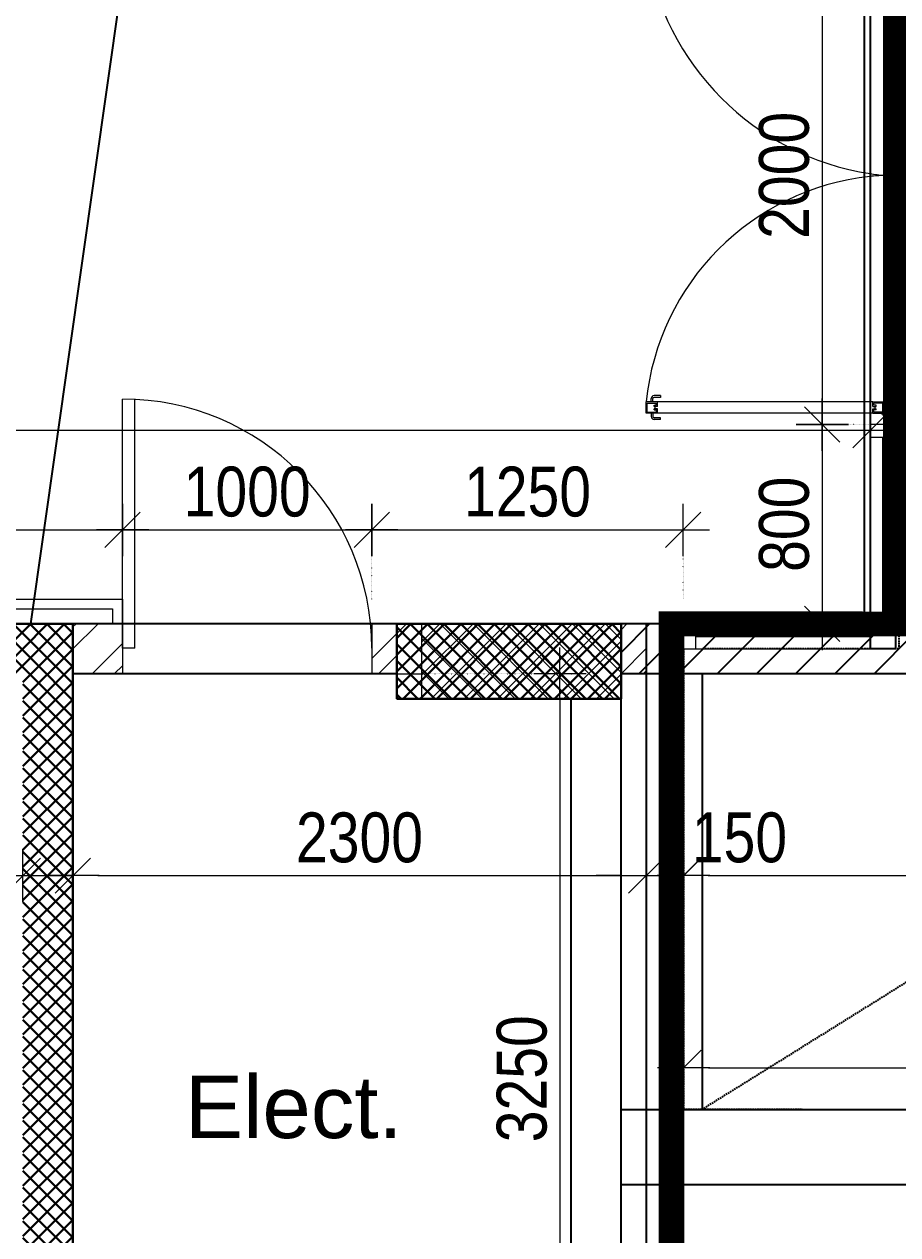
# Model space of a CAD drawing. Header units: inches. Extents: x 676944 to 1044153, y 326920 to 502369.
# Drawn here: x 718353 to 721858, y 377809 to 382667 of the extents above; entities that cross this region are included whole.
import ezdxf

# ---------------------------------------------------------------- set-up
doc = ezdxf.new("R2010")
doc.units = ezdxf.units.IN
doc.header["$MEASUREMENT"] = 0
for name, pattern in [('DASHED2', [9.525, 6.35, -3.175]), ('DOT2', [3.175, 0, -3.175]), ('HIDDEN', [9.525, 6.35, -3.175])]:
    doc.linetypes.add(name, pattern=pattern)
for name, color, linetype, lineweight in [('A-BLOCK', 43, 'Continuous', 13), ('A-DIMENSION', 7, 'Continuous', 9), ('A-GLASS', 4, 'Continuous', 5), ('A-LEASING LINE', 7, 'DASHED2', 9)]:
    doc.layers.add(name, color=color, linetype=linetype, lineweight=lineweight)
for name, color, linetype in [('GLAZ', 4, 'Continuous'), ('S-BEAM', 2, 'Continuous'), ('S-COL-1', 7, 'Continuous'), ('S-COL1-HT', 11, 'Continuous'), ('S-HAT', 45, 'Continuous'), ('S-WALL-HAT', 9, 'Continuous'), ('SHAFT', 7, 'Continuous')]:
    doc.layers.add(name, color=color, linetype=linetype)
doc.styles.add('ARIAL', font='ARIALN.TTF')
doc.styles.get("Standard").update_dxf_attribs({"font": 'arial.ttf'})
doc.styles.add('style1', font='arial.ttf')
doc.dimstyles.get("Standard").update_dxf_attribs({"dimtxt": 0.18, "dimasz": 0.18, "dimexe": 0.18, "dimexo": 0.0625, "dimgap": 0.09, "dimtad": 0, "dimtih": 1, "dimtoh": 1, "dimdec": 4, "dimzin": 0, "dimdsep": 46, "dimtxsty": 'Standard', "dimcen": 0.09, "dimadec": 0, "dimazin": 0, "dimtfac": 1, "dimtdec": 4, "dimtofl": 0, "dimtmove": 0, "dimatfit": 3, "dimfxl": 1, "dimtolj": 1, "dimtzin": 0, "dimarcsym": 0})

# ---------------------------------------------------------------- blocks, each defined once
blk = doc.blocks.new('R')
for p, q in [((0, -1.05), (0, 1.05)), ((-1.05, 0), (1.05, 0))]:
    blk.add_line(p, q)
at = {"color": 4, "lineweight": 13}
blk.add_line((-0.707, -0.707), (0.707, 0.707), dxfattribs=at)
blk = doc.blocks.new('*D211')
at = {"layer": 'A-DIMENSION', "linetype": 'DOT2', "lineweight": 13, "transparency": 16777216}
for p, q in [((721748, 383060.4), (721479.2, 383060.4)), ((721748, 381060.4), (721479.2, 381060.4))]:
    blk.add_line(p, q, dxfattribs=at)
at = {"layer": 'A-DIMENSION', "transparency": 16777216}
blk.add_line((721554.2, 382960.4), (721554.2, 381160.4), dxfattribs=at)
at = {"layer": 'Defpoints', "color": 0, "transparency": 16777216}
for p in [(721848, 383060.4), (721554.2, 381060.4), (721848, 381060.4)]:
    blk.add_point(p, dxfattribs=at)
at = {"layer": 'A-DIMENSION', "transparency": 16777216, "xscale": 100, "yscale": 100, "zscale": 100}
for p, rotation in [((721554.2, 383060.4), 90), ((721554.2, 381060.4), 270)]:
    blk.add_blockref('R', p, dxfattribs=dict(at, rotation=rotation))
at = {"layer": 'A-DIMENSION', "transparency": 16777216, "insert": (721402.1, 382060.4), "char_height": 200, "attachment_point": 5, "rotation": 90, "style": 'ARIAL'}
blk.add_mtext('\\A1;2000', dxfattribs=at)
blk = doc.blocks.new('*D212')
at = {"layer": 'A-DIMENSION', "linetype": 'DOT2', "lineweight": 13, "transparency": 16777216}
for p, q in [((721748, 381060.4), (721479.2, 381060.4)), ((721748, 380260.4), (721479.2, 380260.4))]:
    blk.add_line(p, q, dxfattribs=at)
at = {"layer": 'A-DIMENSION', "transparency": 16777216}
blk.add_line((721554.2, 380960.4), (721554.2, 380360.4), dxfattribs=at)
at = {"layer": 'Defpoints', "color": 0, "transparency": 16777216}
for p in [(721848, 381060.4), (721554.2, 380260.4), (721848, 380260.4)]:
    blk.add_point(p, dxfattribs=at)
at = {"layer": 'A-DIMENSION', "transparency": 16777216, "xscale": 100, "yscale": 100, "zscale": 100}
for p, rotation in [((721554.2, 381060.4), 90), ((721554.2, 380260.4), 270)]:
    blk.add_blockref('R', p, dxfattribs=dict(at, rotation=rotation))
at = {"layer": 'A-DIMENSION', "transparency": 16777216, "insert": (721402.1, 380660.4), "char_height": 200, "attachment_point": 5, "rotation": 90, "style": 'ARIAL'}
blk.add_mtext('\\A1;800', dxfattribs=at)
blk = doc.blocks.new('*D190')
at = {"layer": 'A-DIMENSION', "linetype": 'DOT2', "lineweight": 13, "transparency": 16777216}
for p, q in [((720997.9, 378607.4), (720997.9, 378404.4)), ((726197.9, 378410.4), (726197.9, 378554.4))]:
    blk.add_line(p, q, dxfattribs=at)
at = {"layer": 'A-DIMENSION', "transparency": 16777216}
blk.add_line((721097.9, 378479.4), (726097.9, 378479.4), dxfattribs=at)
at = {"layer": 'Defpoints', "color": 0, "transparency": 16777216}
for p in [(720997.9, 378707.4), (726197.9, 378479.4), (726197.9, 378310.4)]:
    blk.add_point(p, dxfattribs=at)
at = {"layer": 'A-DIMENSION', "transparency": 16777216, "xscale": 100, "yscale": 100, "zscale": 100, "rotation": 180}
blk.add_blockref('R', (720997.9, 378479.4), dxfattribs=at)
at = {"layer": 'A-DIMENSION', "transparency": 16777216, "xscale": 100, "yscale": 100, "zscale": 100}
blk.add_blockref('R', (726197.9, 378479.4), dxfattribs=at)
at = {"layer": 'A-DIMENSION', "transparency": 16777216, "insert": (723597.9, 378631.5), "char_height": 200, "attachment_point": 5, "style": 'ARIAL'}
blk.add_mtext('\\A1;5200', dxfattribs=at)
blk = doc.blocks.new('*D222')
at = {"layer": 'A-DIMENSION', "linetype": 'DOT2', "lineweight": 13, "transparency": 16777216}
for p, q in [((720847.9, 379276.2), (720847.9, 379325.4)), ((720997.9, 379279.7), (720997.9, 379325.4))]:
    blk.add_line(p, q, dxfattribs=at)
at = {"layer": 'A-DIMENSION', "transparency": 16777216}
for p, q in [((720747.9, 379250.4), (720647.9, 379250.4)), ((720847.9, 379250.4), (720997.9, 379250.4)), ((721097.9, 379250.4), (721197.9, 379250.4))]:
    blk.add_line(p, q, dxfattribs=at)
at = {"layer": 'Defpoints', "color": 0, "transparency": 16777216}
for p in [(720997.9, 379250.4), (720847.9, 379176.2), (720997.9, 379179.7)]:
    blk.add_point(p, dxfattribs=at)
at = {"layer": 'A-DIMENSION', "transparency": 16777216, "xscale": 100, "yscale": 100, "zscale": 100}
blk.add_blockref('R', (720847.9, 379250.4), dxfattribs=at)
at = {"layer": 'A-DIMENSION', "transparency": 16777216, "xscale": 100, "yscale": 100, "zscale": 100, "rotation": 180}
blk.add_blockref('R', (720997.9, 379250.4), dxfattribs=at)
at = {"layer": 'A-DIMENSION', "transparency": 16777216, "insert": (721222.3, 379402.5), "char_height": 200, "attachment_point": 5, "style": 'ARIAL'}
blk.add_mtext('\\A1;150', dxfattribs=at)
blk = doc.blocks.new('*D238')
at = {"layer": 'A-DIMENSION', "linetype": 'DOT2', "lineweight": 13, "transparency": 16777216}
for p, q in [((720996.9, 379279.7), (720996.9, 379325.4)), ((733536.7, 379046.1), (733536.7, 379325.4))]:
    blk.add_line(p, q, dxfattribs=at)
at = {"layer": 'A-DIMENSION', "transparency": 16777216}
blk.add_line((721096.9, 379250.4), (733436.7, 379250.4), dxfattribs=at)
at = {"layer": 'Defpoints', "color": 0, "transparency": 16777216}
for p in [(733536.7, 379250.4), (720996.9, 379179.7), (733536.7, 378946.1)]:
    blk.add_point(p, dxfattribs=at)
at = {"layer": 'A-DIMENSION', "transparency": 16777216, "xscale": 100, "yscale": 100, "zscale": 100, "rotation": 180}
blk.add_blockref('R', (720996.9, 379250.4), dxfattribs=at)
at = {"layer": 'A-DIMENSION', "transparency": 16777216, "xscale": 100, "yscale": 100, "zscale": 100}
blk.add_blockref('R', (733536.7, 379250.4), dxfattribs=at)
at = {"layer": 'A-DIMENSION', "transparency": 16777216, "insert": (727266.8, 379402.5), "char_height": 200, "attachment_point": 5, "style": 'ARIAL'}
blk.add_mtext('\\A1;12540', dxfattribs=at)
blk = doc.blocks.new('*D460')
at = {"layer": 'A-DIMENSION', "color": 254, "linetype": 'DOT2', "lineweight": 13, "transparency": 16777216}
for p, q in [((528887.9, 212802.4), (529588.4, 212802.4)), ((528887.9, 209552.4), (529588.4, 209552.4))]:
    blk.add_line(p, q, dxfattribs=at)
at = {"layer": 'A-DIMENSION', "color": 254, "transparency": 16777216}
blk.add_line((529513.4, 212702.4), (529513.4, 209652.4), dxfattribs=at)
at = {"layer": 'Defpoints', "color": 0, "transparency": 16777216}
for p in [(528787.9, 212802.4), (528787.9, 209552.4), (529513.4, 209552.4)]:
    blk.add_point(p, dxfattribs=at)
at = {"layer": 'A-DIMENSION', "color": 254, "transparency": 16777216, "xscale": 100, "yscale": 100, "zscale": 100}
for p, rotation in [((529513.4, 212802.4), 90), ((529513.4, 209552.4), 270)]:
    blk.add_blockref('R', p, dxfattribs=dict(at, rotation=rotation))
at = {"layer": 'A-DIMENSION', "color": 254, "transparency": 16777216, "insert": (529361.3, 211177.4), "char_height": 200, "attachment_point": 5, "rotation": 90, "style": 'ARIAL'}
blk.add_mtext('\\A1;3250', dxfattribs=at)
blk = doc.blocks.new('*D476')
at = {"layer": 'A-DIMENSION', "color": 254, "linetype": 'DOT2', "lineweight": 13, "transparency": 16777216}
for p, q in [((530759.5, 215802.4), (530490.7, 215802.4)), ((530759.5, 213802.4), (530490.7, 213802.4))]:
    blk.add_line(p, q, dxfattribs=at)
at = {"layer": 'A-DIMENSION', "color": 254, "transparency": 16777216}
blk.add_line((530565.7, 215702.4), (530565.7, 213902.4), dxfattribs=at)
at = {"layer": 'Defpoints', "color": 0, "transparency": 16777216}
for p in [(530859.5, 215802.4), (530565.7, 213802.4), (530859.5, 213802.4)]:
    blk.add_point(p, dxfattribs=at)
at = {"layer": 'A-DIMENSION', "color": 254, "transparency": 16777216, "xscale": 100, "yscale": 100, "zscale": 100}
for p, rotation in [((530565.7, 215802.4), 90), ((530565.7, 213802.4), 270)]:
    blk.add_blockref('R', p, dxfattribs=dict(at, rotation=rotation))
at = {"layer": 'A-DIMENSION', "color": 254, "transparency": 16777216, "insert": (530413.6, 214802.4), "char_height": 200, "attachment_point": 5, "rotation": 90, "style": 'ARIAL'}
blk.add_mtext('\\A1;2000', dxfattribs=at)
blk = doc.blocks.new('*D477')
at = {"layer": 'A-DIMENSION', "color": 254, "linetype": 'DOT2', "lineweight": 13, "transparency": 16777216}
for p, q in [((530759.5, 213802.4), (530490.7, 213802.4)), ((530759.5, 213002.4), (530490.7, 213002.4))]:
    blk.add_line(p, q, dxfattribs=at)
at = {"layer": 'A-DIMENSION', "color": 254, "transparency": 16777216}
blk.add_line((530565.7, 213702.4), (530565.7, 213102.4), dxfattribs=at)
at = {"layer": 'Defpoints', "color": 0, "transparency": 16777216}
for p in [(530859.5, 213802.4), (530565.7, 213002.4), (530859.5, 213002.4)]:
    blk.add_point(p, dxfattribs=at)
at = {"layer": 'A-DIMENSION', "color": 254, "transparency": 16777216, "xscale": 100, "yscale": 100, "zscale": 100}
for p, rotation in [((530565.7, 213802.4), 90), ((530565.7, 213002.4), 270)]:
    blk.add_blockref('R', p, dxfattribs=dict(at, rotation=rotation))
at = {"layer": 'A-DIMENSION', "color": 254, "transparency": 16777216, "insert": (530413.6, 213402.4), "char_height": 200, "attachment_point": 5, "rotation": 90, "style": 'ARIAL'}
blk.add_mtext('\\A1;800', dxfattribs=at)
blk = doc.blocks.new('*D453')
at = {"layer": 'A-DIMENSION', "color": 254, "linetype": 'DOT2', "lineweight": 13, "transparency": 16777216}
for p, q in [((520559, 213083.8), (520559, 213455)), ((527758.7, 213102.4), (527758.7, 213455))]:
    blk.add_line(p, q, dxfattribs=at)
at = {"layer": 'A-DIMENSION', "color": 254, "transparency": 16777216}
blk.add_line((520659, 213380), (527658.7, 213380), dxfattribs=at)
at = {"layer": 'Defpoints', "color": 0, "transparency": 16777216}
for p in [(527758.7, 213380), (520559, 212983.8), (527758.7, 213002.4)]:
    blk.add_point(p, dxfattribs=at)
at = {"layer": 'A-DIMENSION', "color": 254, "transparency": 16777216, "xscale": 100, "yscale": 100, "zscale": 100, "rotation": 180}
blk.add_blockref('R', (520559, 213380), dxfattribs=at)
at = {"layer": 'A-DIMENSION', "color": 254, "transparency": 16777216, "xscale": 100, "yscale": 100, "zscale": 100}
blk.add_blockref('R', (527758.7, 213380), dxfattribs=at)
at = {"layer": 'A-DIMENSION', "color": 254, "transparency": 16777216, "insert": (524158.9, 213532.2), "char_height": 200, "attachment_point": 5, "style": 'ARIAL'}
blk.add_mtext('\\A1;7200', dxfattribs=at)
blk = doc.blocks.new('*D454')
at = {"layer": 'A-DIMENSION', "color": 254, "linetype": 'DOT2', "lineweight": 13, "transparency": 16777216}
for p, q in [((527758.7, 213102.4), (527758.7, 213455)), ((528758.7, 213102.4), (528758.7, 213455))]:
    blk.add_line(p, q, dxfattribs=at)
at = {"layer": 'A-DIMENSION', "color": 254, "transparency": 16777216}
blk.add_line((527858.7, 213380), (528658.7, 213380), dxfattribs=at)
at = {"layer": 'Defpoints', "color": 0, "transparency": 16777216}
for p in [(528758.7, 213380), (527758.7, 213002.4), (528758.7, 213002.4)]:
    blk.add_point(p, dxfattribs=at)
at = {"layer": 'A-DIMENSION', "color": 254, "transparency": 16777216, "xscale": 100, "yscale": 100, "zscale": 100, "rotation": 180}
blk.add_blockref('R', (527758.7, 213380), dxfattribs=at)
at = {"layer": 'A-DIMENSION', "color": 254, "transparency": 16777216, "xscale": 100, "yscale": 100, "zscale": 100}
blk.add_blockref('R', (528758.7, 213380), dxfattribs=at)
at = {"layer": 'A-DIMENSION', "color": 254, "transparency": 16777216, "insert": (528258.7, 213532.2), "char_height": 200, "attachment_point": 5, "style": 'ARIAL'}
blk.add_mtext('\\A1;1000', dxfattribs=at)
blk = doc.blocks.new('*D455')
at = {"layer": 'A-DIMENSION', "color": 254, "linetype": 'DOT2', "lineweight": 13, "transparency": 16777216}
for p, q in [((528758.7, 213102.4), (528758.7, 213455)), ((530008.4, 213102.5), (530008.4, 213455))]:
    blk.add_line(p, q, dxfattribs=at)
at = {"layer": 'A-DIMENSION', "color": 254, "transparency": 16777216}
blk.add_line((528858.7, 213380), (529908.4, 213380), dxfattribs=at)
at = {"layer": 'Defpoints', "color": 0, "transparency": 16777216}
for p in [(530008.4, 213380), (528758.7, 213002.4), (530008.4, 213002.5)]:
    blk.add_point(p, dxfattribs=at)
at = {"layer": 'A-DIMENSION', "color": 254, "transparency": 16777216, "xscale": 100, "yscale": 100, "zscale": 100, "rotation": 180}
blk.add_blockref('R', (528758.7, 213380), dxfattribs=at)
at = {"layer": 'A-DIMENSION', "color": 254, "transparency": 16777216, "xscale": 100, "yscale": 100, "zscale": 100}
blk.add_blockref('R', (530008.4, 213380), dxfattribs=at)
at = {"layer": 'A-DIMENSION', "color": 254, "transparency": 16777216, "insert": (529383.6, 213532.2), "char_height": 200, "attachment_point": 5, "style": 'ARIAL'}
blk.add_mtext('\\A1;1250', dxfattribs=at)
blk = doc.blocks.new('*D481')
at = {"layer": 'A-DIMENSION', "color": 254, "linetype": 'DOT2', "lineweight": 13, "transparency": 16777216}
for p, q in [((508649.8, 213102.4), (508649.8, 213854.8)), ((530759.5, 213477.4), (530759.5, 213854.8))]:
    blk.add_line(p, q, dxfattribs=at)
at = {"layer": 'A-DIMENSION', "color": 254, "transparency": 16777216}
blk.add_line((508749.8, 213779.8), (530659.5, 213779.8), dxfattribs=at)
at = {"layer": 'Defpoints', "color": 0, "transparency": 16777216}
for p in [(530759.5, 213779.8), (530759.5, 213377.4), (508649.8, 213002.4)]:
    blk.add_point(p, dxfattribs=at)
at = {"layer": 'A-DIMENSION', "color": 254, "transparency": 16777216, "xscale": 100, "yscale": 100, "zscale": 100, "rotation": 180}
blk.add_blockref('R', (508649.8, 213779.8), dxfattribs=at)
at = {"layer": 'A-DIMENSION', "color": 254, "transparency": 16777216, "xscale": 100, "yscale": 100, "zscale": 100}
blk.add_blockref('R', (530759.5, 213779.8), dxfattribs=at)
at = {"layer": 'A-DIMENSION', "color": 254, "transparency": 16777216, "insert": (519305.2, 213931.9), "char_height": 200, "attachment_point": 5, "style": 'ARIAL'}
blk.add_mtext('\\A1;22110', dxfattribs=at)
blk = doc.blocks.new('*D526')
at = {"layer": 'A-DIMENSION', "color": 254, "linetype": 'DOT2', "lineweight": 13, "transparency": 16777216}
for p, q in [((525359.4, 212015.5), (525359.4, 212067.4)), ((527359.4, 212015.5), (527359.4, 212067.4))]:
    blk.add_line(p, q, dxfattribs=at)
at = {"layer": 'A-DIMENSION', "color": 254, "transparency": 16777216}
blk.add_line((525459.4, 211992.4), (527259.4, 211992.4), dxfattribs=at)
at = {"layer": 'Defpoints', "color": 0, "transparency": 16777216}
for p in [(527359.4, 211992.4), (525359.4, 211915.5), (527359.4, 211915.5)]:
    blk.add_point(p, dxfattribs=at)
at = {"layer": 'A-DIMENSION', "color": 254, "transparency": 16777216, "xscale": 100, "yscale": 100, "zscale": 100, "rotation": 180}
blk.add_blockref('R', (525359.4, 211992.4), dxfattribs=at)
at = {"layer": 'A-DIMENSION', "color": 254, "transparency": 16777216, "xscale": 100, "yscale": 100, "zscale": 100}
blk.add_blockref('R', (527359.4, 211992.4), dxfattribs=at)
at = {"layer": 'A-DIMENSION', "color": 254, "transparency": 16777216, "insert": (526359.4, 212144.5), "char_height": 200, "attachment_point": 5, "style": 'ARIAL'}
blk.add_mtext('\\A1;2000', dxfattribs=at)
blk = doc.blocks.new('*D527')
at = {"layer": 'A-DIMENSION', "color": 254, "linetype": 'DOT2', "lineweight": 13, "transparency": 16777216}
for p, q in [((527359.4, 212015.5), (527359.4, 212067.4)), ((527559.4, 212015.5), (527559.4, 212067.4))]:
    blk.add_line(p, q, dxfattribs=at)
at = {"layer": 'A-DIMENSION', "color": 254, "transparency": 16777216}
for p, q in [((527259.4, 211992.4), (527159.4, 211992.4)), ((527359.4, 211992.4), (527559.4, 211992.4)), ((527659.4, 211992.4), (527759.4, 211992.4))]:
    blk.add_line(p, q, dxfattribs=at)
at = {"layer": 'Defpoints', "color": 0, "transparency": 16777216}
for p in [(527559.4, 211992.4), (527359.4, 211915.5), (527559.4, 211915.5)]:
    blk.add_point(p, dxfattribs=at)
at = {"layer": 'A-DIMENSION', "color": 254, "transparency": 16777216, "xscale": 100, "yscale": 100, "zscale": 100}
blk.add_blockref('R', (527359.4, 211992.4), dxfattribs=at)
at = {"layer": 'A-DIMENSION', "color": 254, "transparency": 16777216, "xscale": 100, "yscale": 100, "zscale": 100, "rotation": 180}
blk.add_blockref('R', (527559.4, 211992.4), dxfattribs=at)
at = {"layer": 'A-DIMENSION', "color": 254, "transparency": 16777216, "insert": (527060.1, 212144.5), "char_height": 200, "attachment_point": 5, "style": 'ARIAL'}
blk.add_mtext('\\A1;200', dxfattribs=at)
blk = doc.blocks.new('*D528')
at = {"layer": 'A-DIMENSION', "color": 254, "linetype": 'DOT2', "lineweight": 13, "transparency": 16777216}
for p, q in [((527559.4, 212015.5), (527559.4, 212067.4)), ((529859.4, 212018.2), (529859.4, 212067.4))]:
    blk.add_line(p, q, dxfattribs=at)
at = {"layer": 'A-DIMENSION', "color": 254, "transparency": 16777216}
blk.add_line((527659.4, 211992.4), (529759.4, 211992.4), dxfattribs=at)
at = {"layer": 'Defpoints', "color": 0, "transparency": 16777216}
for p in [(529859.4, 211992.4), (527559.4, 211915.5), (529859.4, 211918.2)]:
    blk.add_point(p, dxfattribs=at)
at = {"layer": 'A-DIMENSION', "color": 254, "transparency": 16777216, "xscale": 100, "yscale": 100, "zscale": 100, "rotation": 180}
blk.add_blockref('R', (527559.4, 211992.4), dxfattribs=at)
at = {"layer": 'A-DIMENSION', "color": 254, "transparency": 16777216, "xscale": 100, "yscale": 100, "zscale": 100}
blk.add_blockref('R', (529859.4, 211992.4), dxfattribs=at)
at = {"layer": 'A-DIMENSION', "color": 254, "transparency": 16777216, "insert": (528709.4, 212144.5), "char_height": 200, "attachment_point": 5, "style": 'ARIAL'}
blk.add_mtext('\\A1;2300', dxfattribs=at)
blk = doc.blocks.new('CEILING PLAN')
at = {"layer": 'S-COL1-HT', "lineweight": 30}
h = blk.add_hatch(dxfattribs=at)
h.set_pattern_fill('ANSI37', color=254, scale=15)
h.set_pattern_definition([(45, (469815.233, 521461.99), (-33.67596, 33.67596), []), (135, (469815.233, 521461.99), (-33.67596, -33.67596), [])])
h.paths.add_polyline_path([(402903.2, 465573.1), (401903.2, 465573.1), (401903.2, 465423.1), (401903.2, 465423.1), (401903.2, 465373.1), (402303.2, 465373.1), (402303.2, 462123.1), (400303.2, 462123.1), (400303.2, 465373.1), (400703.2, 465373.1), (400703.2, 465573.1), (400103.2, 465573.1), (400103.2, 461923.1), (406903.2, 461923.1), (406903.2, 462123.1), (406903.2, 465373.1), (406903.2, 465573.1), (406303.2, 465573.1), (406303.2, 465423.1), (406303.2, 465423.1), (406303.2, 465373.1), (406703.2, 465373.1), (406703.2, 462123.1), (404703.2, 462123.1), (404703.2, 465373.1), (405103.2, 465373.1), (405103.2, 465573.1), (404103.2, 465573.1), (404103.2, 465423.1), (404103.2, 465423.1), (404103.2, 465373.1), (404503.2, 465373.1), (404503.2, 462123.1), (402503.2, 462123.1), (402503.2, 465373.1), (402903.2, 465373.1)])
h = blk.add_hatch(dxfattribs=at)
h.set_pattern_fill('ANSI37', color=254, scale=15)
h.set_pattern_definition([(45, (469589.596, 472430.244), (-33.67596, 33.67596), []), (135, (469589.596, 472430.244), (-33.67596, -33.67596), [])])
h.paths.add_polyline_path([(408203.2, 465573.1), (408203.2, 465273.1), (409103.2, 465273.1), (409103.2, 465573.1)])
at = {"layer": 'S-HAT'}
h = blk.add_hatch(dxfattribs=at)
h.set_pattern_fill('ANSI31', color=254, scale=35, style=0)
h.set_pattern_definition([(45, (396519.39, 257704.13), (-78.57724, 78.57724), [])])
h.paths.add_polyline_path([(410278.9, 465573.1), (409078.2, 465573.1), (409078.2, 465473.1), (410278.9, 465473.1)])
h.paths.add_polyline_path([(409103.2, 465473.1), (409103.2, 465373.1), (410278.9, 465373.1), (410278.9, 465473.1)])
at = {"layer": 'S-WALL-HAT', "lineweight": 30}
h = blk.add_hatch(dxfattribs=at)
h.set_pattern_fill('ANSI31', color=254, scale=35)
h.set_pattern_definition([(45, (874698.03, 817381.6), (-78.577241, 78.577241), [])])
h.paths.add_polyline_path([(436885.1, 455940.9), (436838.8, 455219.9), (437139.6, 455223.1), (437184.5, 455921.7)])
h.paths.add_polyline_path([(434505.1, 480465.7), (434901.1, 480409.2), (434844.6, 480013.2), (434448.6, 480069.7)])
h.paths.add_polyline_path([(430941.2, 480974.5), (430884.7, 480578.5), (430488.7, 480635), (430545.3, 481031)])
h.paths.add_polyline_path([(426981.4, 481539.7), (426924.9, 481143.8), (426528.9, 481200.3), (426585.4, 481596.3)])
h.paths.add_polyline_path([(423021.5, 482105), (422965, 481709), (422569, 481765.6), (422625.5, 482161.5)])
h.paths.add_polyline_path([(418665.8, 482726.7), (419061.8, 482670.1), (419005.2, 482274.2), (418609.3, 482330.7)])
h.paths.add_polyline_path([(414706, 483291.9), (415102, 483235.3), (415045.5, 482839.3), (414649.5, 482895.9)])
h.paths.add_polyline_path([(411142.2, 483800.6), (411085.7, 483404.6), (410689.7, 483461.1), (410746.3, 483857.1)])
h.paths.add_polyline_path([(407182.5, 484365.9), (407126, 483969.9), (406730, 484026.4), (406786.5, 484422.4)])
h.paths.add_polyline_path([(403222.7, 484931.3), (403166.1, 484535.4), (402770.2, 484591.9), (402826.7, 484987.9)])
h.paths.add_polyline_path([(399262.8, 485496.8), (399206.3, 485100.8), (398810.3, 485157.3), (398866.8, 485553.3)])
h.paths.add_polyline_path([(395303, 486062.2), (395246.5, 485666.2), (394850.5, 485722.7), (394907, 486118.7)])
h.paths.add_polyline_path([(391343.2, 486627.6), (391286.6, 486231.6), (390890.7, 486288.2), (390947.2, 486684.2), (389093.7, 486948.7), (388877.3, 483646.1), (389175.1, 483603.8), (389130.9, 482928), (388831.5, 482947.6), (387463.7, 462073.1), (387764.3, 462073.1), (387717.3, 461355), (387417.9, 461374.6), (387060.6, 455921.6), (387360, 455902), (387315.5, 455223.1), (387014.8, 455223.1), (386798.6, 451923.1), (388803.2, 451923.1), (388803.2, 452323.1), (389203.2, 452323.1), (389203.2, 451923.1), (392803.2, 451923.1), (392803.2, 452323.1), (393203.2, 452323.1), (393203.2, 451923.1), (396803.2, 451923.1), (396803.2, 452323.1), (397203.2, 452323.1), (397203.2, 451923.1), (400803.2, 451923.1), (400803.2, 452323.1), (401203.2, 452323.1), (401203.2, 451923.1), (404803.2, 451923.1), (404803.2, 452323.1), (405203.2, 452323.1), (405203.2, 451923.1), (408803.2, 451923.1), (408803.2, 452323.1), (409203.2, 452323.1), (409203.2, 451923.1), (412803.2, 451923.1), (412803.2, 452323.1), (413203.2, 452323.1), (413203.2, 451923.1), (416803.2, 451923.1), (416803.2, 452323.1), (417203.2, 452323.1), (417203.2, 451923.1), (420803.2, 451923.1), (420803.2, 452323.1), (421203.2, 452323.1), (421203.2, 451923.1), (424803.2, 451923.1), (424803.2, 452323.1), (425203.2, 452323.1), (425203.2, 451923.1), (428803.2, 451923.1), (428803.2, 452323.1), (429203.2, 452323.1), (429203.2, 451923.1), (432803.2, 451923.1), (432803.2, 452323.1), (433203.2, 452323.1), (433203.2, 451923.1), (436928, 451923.1), (437386.6, 459073.5), (436987.4, 459099.1), (437013, 459498.3), (437412.2, 459472.7), (437646.4, 463123.8), (437347, 463143), (437391.8, 463841.6), (437691.2, 463822.4), (437965.9, 468105), (437566.7, 468130.6), (437592.3, 468529.7), (437991.5, 468504.1), (438235.6, 472309), (437836.4, 472334.6), (437862, 472733.8), (438261.2, 472708.2), (438482.8, 476163.1), (438083.6, 476188.7), (438109.2, 476587.9), (438508.4, 476562.3), (438720.3, 479865.7)])
h.paths.add_polyline_path([(388385.4, 476137.7), (388884.3, 476105), (388823, 475168.8), (388326.5, 475239.6)])
h.paths.add_polyline_path([(388684.6, 476118.1), (388884.3, 476105), (388823, 475168.8), (388624.3, 475197.1), (387118.9, 452223.1), (388803.2, 452223.1), (388803.2, 452323.1), (389203.2, 452323.1), (389203.2, 452223.1), (392803.2, 452223.1), (392803.2, 452323.1), (393203.2, 452323.1), (393203.2, 452223.1), (396803.2, 452223.1), (396803.2, 452323.1), (397203.2, 452323.1), (397203.2, 452223.1), (400803.2, 452223.1), (400803.2, 452323.1), (401203.2, 452323.1), (401203.2, 452223.1), (404803.2, 452223.1), (404803.2, 452323.1), (405203.2, 452323.1), (405203.2, 452223.1), (408803.2, 452223.1), (408803.2, 452323.1), (409203.2, 452323.1), (409203.2, 452223.1), (412803.2, 452223.1), (412803.2, 452323.1), (413203.2, 452323.1), (413203.2, 452223.1), (416803.2, 452223.1), (416803.2, 452323.1), (417203.2, 452323.1), (417203.2, 452223.1), (420803.2, 452223.1), (420803.2, 452323.1), (421203.2, 452323.1), (421203.2, 452223.1), (424803.2, 452223.1), (424803.2, 452323.1), (425203.2, 452323.1), (425203.2, 452223.1), (428803.2, 452223.1), (428803.2, 452323.1), (429203.2, 452323.1), (429203.2, 452223.1), (432803.2, 452223.1), (432803.2, 452323.1), (433203.2, 452323.1), (433203.2, 452223.1), (436646.6, 452223.1), (437087.2, 459092.7), (436987.4, 459099.1), (437013, 459498.3), (437112.8, 459491.9), (437666.5, 468124.2), (437566.7, 468130.6), (437592.3, 468529.7), (437692.1, 468523.3), (437936.2, 472328.2), (437836.4, 472334.6), (437862, 472733.8), (437961.8, 472727.4), (438183.4, 476182.3), (438083.6, 476188.7), (438109.2, 476587.9), (438209, 476581.5), (438403.1, 479608), (434858.9, 480113.8), (434844.6, 480013.2), (434448.6, 480069.7), (434463, 480170.3), (430899.1, 480679), (430884.7, 480578.5), (430488.7, 480635), (430503.1, 480735.5), (426939.2, 481244.2), (426924.9, 481143.8), (426528.9, 481200.3), (426543.2, 481300.7), (422979.3, 481809.3), (422965, 481709), (422569, 481765.6), (422583.3, 481865.8), (419019.6, 482374.5), (419005.2, 482274.2), (418609.3, 482330.7), (418623.6, 482431), (415059.8, 482939.6), (415045.5, 482839.3), (414649.5, 482895.9), (414663.8, 482996.2), (411100, 483504.8), (411085.7, 483404.6), (410689.7, 483461.1), (410704, 483561.3), (407140.3, 484070), (407126, 483969.9), (406730, 484026.4), (406744.3, 484126.5), (403180.4, 484635.1), (403166.1, 484535.4), (402770.2, 484591.9), (402784.4, 484691.6), (399220.5, 485200.3), (399206.3, 485100.8), (398810.3, 485157.3), (398824.5, 485256.8), (395260.6, 485765.5), (395246.5, 485666.2), (394850.5, 485722.7), (394864.7, 485822), (391300.8, 486330.6), (391286.6, 486231.6), (390890.7, 486288.2), (390904.8, 486387.2), (389371.9, 486605.9)])
at = {"layer": 'S-BEAM', "color": 254, "linetype": 'ByBlock'}
for p, q in [((407717.5, 472472.1), (406732.8, 465573.1)), ((410278.9, 465573.1), (406903.2, 465573.1)), ((408203.2, 465373.1), (406903.2, 465373.1)), ((410278.9, 465373.1), (409103.2, 465373.1)), ((409103.2, 462123.1), (409103.2, 465323.1)), ((408903.2, 462123.1), (408903.2, 465273.1)), ((437377.8, 463623.1), (409103.2, 463623.1)), ((414553.2, 463323.1), (409103.2, 463323.1))]:
    blk.add_line(p, q, dxfattribs=at)
at = {"layer": 'S-BEAM', "color": 254}
for p, q in [((410078.9, 465573.1), (410078.9, 472135)), ((409428.9, 463623.1), (409428.9, 465373.1))]:
    blk.add_line(p, q, dxfattribs=at)
at = {"layer": 'S-COL-1', "color": 254, "lineweight": 30}
blk.add_lwpolyline([(400103.2, 461923.1), (406903.2, 461923.1), (406903.2, 462123.1), (406903.2, 465373.1), (406903.2, 465573.1), (406303.2, 465573.1)], dxfattribs=at)
blk.add_lwpolyline([(408203.2, 465573.1), (408203.2, 465273.1), (409103.2, 465273.1), (409103.2, 465573.1)], close=True, dxfattribs=at)
blk = doc.blocks.new('SDFGBS')
at = {"layer": 'A-DIMENSION'}
h = blk.add_hatch(dxfattribs=at)
h.set_pattern_fill('ANSI37', color=254, scale=750)
h.set_pattern_definition([(45, (500265.86, -209134.585), (-66.29126, 66.29126), []), (135, (500265.86, -209134.585), (-66.29126, -66.29126), [])])
h.paths.add_polyline_path([(528958.7, 213002.4), (528958.7, 212702.4), (529758.7, 212702.4), (529758.7, 213002.4)])
at = {"color": 254, "linetype": 'Continuous', "ltscale": 100}
blk.add_lwpolyline([(548358.7, 199352.4), (548358.7, 205055.3), (548158.7, 205052.4), (546609.2, 205052.4), (546609.2, 211052.4), (542748.5, 211052.4), (542748.5, 217853.6), (543751.9, 217706.5), (543785.2, 217903.8), (544329.2, 221715.1), (545372.1, 229020.7), (545414.4, 229317.7), (509749.2, 234378), (508982.7, 222668.9), (530759.5, 219560.9), (530757.7, 213002.3), (529859.4, 213002.3), (529859.4, 212802.4), (529859.4, 209552.4), (521809.4, 209552.4), (521809.4, 209352.4), (521809.4, 199352.4), (548358.7, 199352.4)], dxfattribs=at)
at = {"layer": 'A-DIMENSION', "color": 254}
for p, q in [((527758.7, 212904.8), (527758.7, 213904.8)), ((527758.7, 212904.8), (527758.7, 213904.8)), ((527808.7, 212904.8), (527808.7, 213904.8)), ((527808.7, 212904.8), (527808.7, 213904.8)), ((529904.9, 213893.3), (529859.4, 213893.3)), ((529859.4, 213847.9), (529859.4, 213893.3)), ((529864, 213888.8), (529900.3, 213888.8)), ((529864, 213852.4), (529864, 213888.8)), ((529879.9, 213893.3), (529879.9, 213907)), ((529886.7, 213893.3), (529886.7, 213907)), ((529916.7, 213918.4), (529891.3, 213918.4)), ((529916.7, 213911.5), (529891.3, 213911.5)), ((529900.3, 213879.7), (529900.3, 213888.8)), ((529904.9, 213875.2), (529904.9, 213893.3)), ((530768.5, 213893.3), (529904.9, 213893.3)), ((529916.7, 213918.4), (529916.7, 213911.5)), ((530768.5, 213875.2), (530768.5, 213893.3)), ((530768.5, 213893.3), (530814, 213893.3)), ((530809.4, 213888.8), (530773.1, 213888.8)), ((530773.1, 213879.7), (530773.1, 213888.8)), ((530809.4, 213852.4), (530809.4, 213888.8)), ((530814, 213847.9), (530814, 213893.3)), ((529904.9, 213847.9), (529859.4, 213847.9)), ((529864, 213852.4), (529900.4, 213852.4)), ((529879.9, 213847.9), (529879.9, 213834.2)), ((529886.7, 213847.9), (529886.7, 213834.2)), ((529891.3, 213879.7), (529900.3, 213879.7)), ((529891.3, 213875.2), (529891.3, 213879.7)), ((529904.9, 213875.2), (529891.3, 213875.2)), ((529891.3, 213861.5), (529891.3, 213866.1)), ((529904.9, 213866.1), (529891.3, 213866.1)), ((529891.3, 213861.5), (529900.4, 213861.5)), ((529895.8, 213866.1), (529895.8, 213875.2)), ((529900.4, 213852.4), (529900.4, 213861.5)), ((529904.9, 213847.9), (529904.9, 213866.1)), ((530768.5, 213847.9), (529904.9, 213847.9)), ((530768.5, 213875.2), (530782.2, 213875.2)), ((530768.5, 213847.9), (530768.5, 213866.1)), ((530768.5, 213866.1), (530782.2, 213866.1)), ((530768.5, 213847.9), (530814, 213847.9)), ((530782.2, 213879.7), (530773.1, 213879.7)), ((530773.1, 213852.4), (530773.1, 213861.5)), ((530782.2, 213861.5), (530773.1, 213861.5)), ((530809.4, 213852.4), (530773.1, 213852.4)), ((530777.6, 213866.1), (530777.6, 213875.2)), ((530782.2, 213875.2), (530782.2, 213879.7)), ((530782.2, 213861.5), (530782.2, 213866.1)), ((530814, 213802.4), (530814, 213847.9)), ((530814, 213847.9), (530859.4, 213847.9)), ((530818.5, 213843.3), (530818.5, 213807)), ((530818.5, 213843.3), (530854.9, 213843.3)), ((530854.9, 213843.3), (530854.9, 213807)), ((530859.4, 213802.4), (530859.4, 213847.9)), ((529916.7, 213829.7), (529891.3, 213829.7)), ((529916.7, 213822.9), (529891.3, 213822.9)), ((529916.7, 213822.9), (529916.7, 213829.7)), ((530814, 213802.4), (530859.4, 213802.4)), ((530818.5, 213807), (530854.9, 213807)), ((530759.5, 213002.4), (530759.5, 213752.4)), ((530809.5, 213002.4), (530809.4, 213752.4)), ((530859.5, 213002.4), (530859.4, 213752.4)), ((527558.7, 212989), (527572.1, 213002.4)), ((527558.7, 212900.7), (527660.5, 213002.4)), ((527559.4, 213002.4), (527758.7, 213002.4)), ((527758.7, 213002.4), (527758.7, 212802.4)), ((528758.7, 213002.4), (527758.7, 213002.4)), ((530009.4, 213002.4), (528758.7, 213002.4)), ((528758.7, 213002.4), (528758.7, 212802.4)), ((528759.5, 212864), (528898, 213002.4)), ((528786.3, 212802.4), (528958.7, 212974.8)), ((529758.7, 212979.3), (529781.8, 213002.4)), ((529958.5, 213002.3), (529958.6, 213002.4)), ((530009.4, 213002.4), (530009.4, 213002.3)), ((530059.4, 213002.4), (530759.5, 213002.4)), ((527637.3, 212802.4), (527759.5, 212924.6)), ((530059.4, 212952.4), (530759.5, 212952.6)), ((527808.7, 212904.8), (527758.7, 212904.8)), ((529758.7, 212802.6), (529859.4, 212903.2)), ((530059.4, 212902.4), (530759.5, 212902.6)), ((527725.7, 212802.4), (527759.5, 212836.2)), ((529847, 212802.4), (529859.4, 212814.8)), ((527559.4, 212802.4), (527759.5, 212802.4)), ((527559.4, 212802.4), (527758.7, 212802.4)), ((528759.5, 212802.4), (528958.7, 212802.4)), ((529859.4, 212802.4), (529758.1, 212802.4)), ((529859.4, 212802.4), (529859.4, 209552.4))]:
    blk.add_line(p, q, dxfattribs=at)
for points in [[(530759.4, 213752.4), (530859.4, 213752.4), (530859.4, 213802.4), (530759.4, 213802.4)], [(528958.7, 213002.4), (528958.7, 212702.4), (529758.7, 212702.4), (529758.7, 213002.4)], [(530759.5, 213002.4), (530859.5, 213002.4), (530859.5, 212902.6), (530759.5, 212902.6)]]:
    blk.add_lwpolyline(points, close=True, dxfattribs=at)
for points in [[(526919.4, 212852.5), (526919.4, 213102.4), (527718.7, 213102.4), (527758.7, 213102.4), (527758.7, 213002.4)], [(526959.4, 212852.5), (526959.4, 213062.4), (527718.7, 213062.4), (527718.7, 213002.4)], [(527559.4, 209552.4), (527559.4, 212802.4), (527559.4, 213002.4), (526959.4, 213002.4)], [(530059.4, 213002.3), (530059.4, 213002.4), (530009.4, 213002.4), (530009.4, 213002.3)]]:
    blk.add_lwpolyline(points, dxfattribs=at)
blk.add_circle((530810, 213843.9), 3.98, dxfattribs=at)
for centre, radius, start, end in [((530922, 215871.5), 1074.6, 188.5645, 261.2303), ((530866.8, 213791.3), 1012.5, 96.1577, 174.2163), ((527758.7, 212904.8), 1000, 0, 90), ((529891.3, 213907), 11.4, 90.0242, 179.9752), ((529891.3, 213907), 4.55, 90.0242, 179.9752), ((529891.3, 213834.2), 11.4, 180.0248, 269.9758), ((529891.3, 213834.2), 4.55, 180.0248, 269.9758)]:
    blk.add_arc(centre, radius, start, end, dxfattribs=at)
at = {"layer": 'A-DIMENSION', "color": 254, "style": 'style1'}
blk.add_text('Elect.', height=250, dxfattribs=at).set_placement((528009.4, 210939.3))
at = {"layer": 'A-DIMENSION', "color": 254}
for base, p1, p2, picture, middle in [((530565.7, 213802.4), (530859.5, 215802.4), (530859.5, 213802.4), '*D476', (530413.6, 214802.4)), ((530565.7, 213002.4), (530859.5, 213802.4), (530859.5, 213002.4), '*D477', (530413.6, 213402.4))]:
    dim = blk.add_linear_dim(base=base, p1=p1, p2=p2, angle=90, dimstyle='Standard', override={"dimscale": 100, "dimtxt": 2, "dimasz": 1, "dimexe": 0.75, "dimexo": 1, "dimgap": 0.5, "dimtad": 1, "dimtih": 0, "dimtoh": 0, "dimdec": 0, "dimzin": 3, "dimtxsty": 'ARIAL', "dimblk": 'R', "dimcen": 2.5, "dimdle": 1, "dimclrd": 254, "dimclre": 254, "dimclrt": 254, "dimadec": 2, "dimtdec": 0, "dimtix": 1, "dimtofl": 1, "dimtmove": 2, "dimldrblk": 'R', "dimfxl": 2.5, "dimtzin": 3, "dimlwd": 65535, "dimlwe": 13}, dxfattribs=at)
    dim.commit()
    dim.dimension.update_dxf_attribs({"geometry": picture, "text_midpoint": middle})
for base, p1, p2, picture, middle in [((530759.5, 213779.8), (508649.8, 213002.4), (530759.5, 213377.4), '*D481', (519305.2, 213931.9)), ((527559.4, 211992.4), (527359.4, 211915.5), (527559.4, 211915.5), '*D527', (527060.1, 212144.5))]:
    dim = blk.add_linear_dim(base=base, p1=p1, p2=p2, dimstyle='Standard', override={"dimscale": 100, "dimtxt": 2, "dimasz": 1, "dimexe": 0.75, "dimexo": 1, "dimgap": 0.5, "dimtad": 1, "dimtih": 0, "dimtoh": 0, "dimdec": 0, "dimzin": 3, "dimtxsty": 'ARIAL', "dimblk": 'R', "dimcen": 2.5, "dimdle": 1, "dimclrd": 254, "dimclre": 254, "dimclrt": 254, "dimadec": 2, "dimtdec": 0, "dimtix": 1, "dimtofl": 1, "dimtmove": 2, "dimldrblk": 'R', "dimfxl": 2.5, "dimtzin": 3, "dimlwd": 65535, "dimlwe": 13}, dxfattribs=at)
    dim.commit()
    dim.dimension.update_dxf_attribs({"geometry": picture, "text_midpoint": middle, "dimtype": 160})
for base, p1, p2, picture, middle in [((527758.7, 213380), (520559, 212983.8), (527758.7, 213002.4), '*D453', (524158.9, 213532.2)), ((528758.7, 213380), (527758.7, 213002.4), (528758.7, 213002.4), '*D454', (528258.7, 213532.2)), ((530008.4, 213380), (528758.7, 213002.4), (530008.4, 213002.5), '*D455', (529383.6, 213532.2)), ((527359.4, 211992.4), (525359.4, 211915.5), (527359.4, 211915.5), '*D526', (526359.4, 212144.5)), ((529859.4, 211992.4), (527559.4, 211915.5), (529859.4, 211918.2), '*D528', (528709.4, 212144.5))]:
    dim = blk.add_linear_dim(base=base, p1=p1, p2=p2, dimstyle='Standard', override={"dimscale": 100, "dimtxt": 2, "dimasz": 1, "dimexe": 0.75, "dimexo": 1, "dimgap": 0.5, "dimtad": 1, "dimtih": 0, "dimtoh": 0, "dimdec": 0, "dimzin": 3, "dimtxsty": 'ARIAL', "dimblk": 'R', "dimcen": 2.5, "dimdle": 1, "dimclrd": 254, "dimclre": 254, "dimclrt": 254, "dimadec": 2, "dimtdec": 0, "dimtix": 1, "dimtofl": 1, "dimtmove": 2, "dimldrblk": 'R', "dimfxl": 2.5, "dimtzin": 3, "dimlwd": 65535, "dimlwe": 13}, dxfattribs=at)
    dim.commit()
    dim.dimension.update_dxf_attribs({"geometry": picture, "text_midpoint": middle})
dim = blk.add_aligned_dim(p1=(528787.9, 212802.4), p2=(528787.9, 209552.4), distance=725.5, dimstyle='Standard', override={"dimscale": 100, "dimtxt": 2, "dimasz": 1, "dimexe": 0.75, "dimexo": 1, "dimgap": 0.5, "dimtad": 1, "dimtih": 0, "dimtoh": 0, "dimdec": 0, "dimzin": 3, "dimtxsty": 'ARIAL', "dimblk": 'R', "dimcen": 2.5, "dimdle": 1, "dimclrd": 254, "dimclre": 254, "dimclrt": 254, "dimadec": 2, "dimtdec": 0, "dimtix": 1, "dimtofl": 1, "dimtmove": 2, "dimldrblk": 'R', "dimfxl": 2.5, "dimtzin": 3, "dimlwd": 65535, "dimlwe": 13}, dxfattribs=at)
dim.commit()
dim.dimension.update_dxf_attribs({"geometry": '*D460', "text_midpoint": (529361.3, 211177.4)})

msp = doc.modelspace()

# ---------------------------------------------------------------- linework, layer by layer
at = {"color": 4, "linetype": 'Continuous', "ltscale": 100}
msp.add_lwpolyline([(739347.2, 366610.4), (739347.2, 372313.3), (739147.2, 372310.4), (737597.7, 372310.4), (737597.7, 378310.4), (733737, 378310.4), (733737, 385111.6), (734740.4, 384964.5), (734773.7, 385161.8), (735317.7, 388973.1), (736360.6, 396278.7), (736402.9, 396575.7), (700737.7, 401636), (699971.2, 389926.9), (721748, 386818.9), (721746.2, 380260.3), (720847.9, 380260.3), (720847.9, 380060.4), (720847.9, 376810.4), (712797.9, 376810.4), (712797.9, 376610.4), (712797.9, 366610.4), (739347.2, 366610.4)], dxfattribs=at)
at = {"layer": 'A-BLOCK', "ltscale": 100}
for p, q in [((720997.9, 380260.4), (720997.9, 376610.4)), ((720847.9, 380060.4), (720847.9, 376810.4))]:
    msp.add_line(p, q, dxfattribs=at)
at = {"layer": 'A-GLASS', "ltscale": 0.5}
for p, q in [((721757, 381151.3), (721746.4, 381151.3)), ((721757, 381133.2), (721757, 381151.3)), ((721757, 381151.3), (721802.5, 381151.3)), ((721757, 381133.2), (721770.7, 381133.2)), ((721797.9, 381146.8), (721761.6, 381146.8)), ((721761.6, 381137.7), (721761.6, 381146.8)), ((721770.7, 381137.7), (721761.6, 381137.7)), ((721766.1, 381124.1), (721766.1, 381133.2)), ((721770.7, 381133.2), (721770.7, 381137.7)), ((721797.9, 381110.4), (721797.9, 381146.8)), ((721802.5, 381105.9), (721802.5, 381151.3)), ((721757, 381105.9), (721746.4, 381105.9)), ((721757, 381105.9), (721757, 381124.1)), ((721757, 381124.1), (721770.7, 381124.1)), ((721757, 381105.9), (721802.5, 381105.9)), ((721761.6, 381110.4), (721761.6, 381119.5)), ((721770.7, 381119.5), (721761.6, 381119.5)), ((721797.9, 381110.4), (721761.6, 381110.4)), ((721770.7, 381119.5), (721770.7, 381124.1)), ((721802.5, 381060.4), (721802.5, 381105.9)), ((721802.5, 381105.9), (721847.9, 381105.9)), ((721807, 381101.3), (721807, 381065)), ((721807, 381101.3), (721843.4, 381101.3)), ((721843.4, 381101.3), (721843.4, 381065)), ((721847.9, 381060.4), (721847.9, 381105.9)), ((721802.5, 381060.4), (721847.9, 381060.4)), ((721807, 381065), (721843.4, 381065))]:
    msp.add_line(p, q, dxfattribs=at)
at = {"layer": 'A-GLASS'}
for p, q in [((721748, 380260.4), (721748, 381010.4)), ((721798, 380260.4), (721797.9, 381010.4)), ((721848, 380260.4), (721847.9, 381010.4)), ((721047.9, 380260.4), (721748, 380260.4)), ((721047.9, 380210.4), (721748, 380210.6)), ((721047.9, 380160.4), (721748, 380160.6))]:
    msp.add_line(p, q, dxfattribs=at)
for points in [[(721747.9, 381010.4), (721847.9, 381010.4), (721847.9, 381060.4), (721747.9, 381060.4)], [(720997.9, 380260.4), (720997.9, 380160.4), (721047.9, 380160.4), (721047.9, 380260.4)]]:
    msp.add_lwpolyline(points, close=True, dxfattribs=at)
at = {"layer": 'A-GLASS', "ltscale": 0.5}
msp.add_circle((721798.5, 381101.9), 3.98, dxfattribs=at)
for centre, radius, start, end in [((721910.5, 383129.5), 1074.6, 261.2303, 264.2305), ((721855.3, 381049.3), 1012.5, 92.9889, 96.1577)]:
    msp.add_arc(centre, radius, start, end, dxfattribs=at)
at = {"layer": 'A-LEASING LINE', "color": 6, "const_width": 100}
msp.add_lwpolyline([(700738.3, 401636), (699971.2, 389926.9), (721848, 386804.6), (721848, 380260.3), (720947.9, 380260.5), (720947.9, 376710.4), (712897.9, 376710.4), (712897.9, 366610.4), (739247.2, 366610.4), (739247.2, 372210.4), (737497.6, 372210.4), (737497.7, 378235.4), (733637, 378235.4), (733637, 385223.7), (734660.6, 385076.9), (735811.4, 393217.7), (735819, 393216.6), (736306.1, 396582.2), (700738.3, 401636)], dxfattribs=at)
at = {"layer": 'GLAZ'}
msp.add_lwpolyline([(721748, 380260.4), (721848, 380260.4), (721848, 380160.6), (721748, 380160.6)], close=True, dxfattribs=at)
at = {"layer": 'SHAFT', "linetype": 'HIDDEN'}
msp.add_line((732304.9, 385312), (721073.5, 378312.8), dxfattribs=at)
msp.add_lwpolyline([(720997.9, 380160.2), (720997.9, 378312.8), (732262, 378310.2), (732262, 385311.2), (721862, 386795.1), (721862, 380160.4), (721073.5, 380160.4), (721073.5, 380160.2)], dxfattribs=at)

# ---------------------------------------------------------------- block references
at = {"color": 4, "linetype": 'Continuous'}
for name, p in [('CEILING PLAN', (311644.6, -85312.7)), ('SDFGBS', (190988.5, 167258))]:
    msp.add_blockref(name, p, dxfattribs=at)

# ---------------------------------------------------------------- dimensions: what is measured, and where the dimension line sits
at = {"layer": 'A-DIMENSION'}
for base, p1, p2, picture, middle in [((721554.2, 381060.4), (721848, 383060.4), (721848, 381060.4), '*D211', (721402.1, 382060.4)), ((721554.2, 380260.4), (721848, 381060.4), (721848, 380260.4), '*D212', (721402.1, 380660.4))]:
    dim = msp.add_linear_dim(base=base, p1=p1, p2=p2, angle=90, dimstyle='Standard', override={"dimscale": 100, "dimtxt": 2, "dimasz": 1, "dimexe": 0.75, "dimexo": 1, "dimgap": 0.5, "dimtad": 1, "dimtih": 0, "dimtoh": 0, "dimdec": 0, "dimzin": 3, "dimtxsty": 'ARIAL', "dimblk": 'R', "dimcen": 2.5, "dimdle": 1, "dimclrd": 256, "dimclre": 256, "dimclrt": 256, "dimadec": 2, "dimtdec": 0, "dimtix": 1, "dimtofl": 1, "dimtmove": 2, "dimldrblk": 'R', "dimfxl": 2.5, "dimtzin": 3, "dimlwd": 65535, "dimlwe": 13}, dxfattribs=at)
    dim.commit()
    dim.dimension.update_dxf_attribs({"geometry": picture, "text_midpoint": middle})
dim = msp.add_linear_dim(base=(720997.9, 379250.4), p1=(720847.9, 379176.2), p2=(720997.9, 379179.7), dimstyle='Standard', override={"dimscale": 100, "dimtxt": 2, "dimasz": 1, "dimexe": 0.75, "dimexo": 1, "dimgap": 0.5, "dimtad": 1, "dimtih": 0, "dimtoh": 0, "dimdec": 0, "dimzin": 3, "dimtxsty": 'ARIAL', "dimblk": 'R', "dimcen": 2.5, "dimdle": 1, "dimclrd": 256, "dimclre": 256, "dimclrt": 256, "dimadec": 2, "dimtdec": 0, "dimtix": 1, "dimtofl": 1, "dimtmove": 2, "dimldrblk": 'R', "dimfxl": 2.5, "dimtzin": 3, "dimlwd": 65535, "dimlwe": 13}, dxfattribs=at)
dim.commit()
dim.dimension.update_dxf_attribs({"geometry": '*D222', "text_midpoint": (721222.3, 379402.5), "dimtype": 160})
for base, p1, p2, picture, middle in [((733536.7, 379250.4), (720996.9, 379179.7), (733536.7, 378946.1), '*D238', (727266.8, 379402.5)), ((726197.9, 378479.4), (720997.9, 378707.4), (726197.9, 378310.4), '*D190', (723597.9, 378631.5))]:
    dim = msp.add_linear_dim(base=base, p1=p1, p2=p2, dimstyle='Standard', override={"dimscale": 100, "dimtxt": 2, "dimasz": 1, "dimexe": 0.75, "dimexo": 1, "dimgap": 0.5, "dimtad": 1, "dimtih": 0, "dimtoh": 0, "dimdec": 0, "dimzin": 3, "dimtxsty": 'ARIAL', "dimblk": 'R', "dimcen": 2.5, "dimdle": 1, "dimclrd": 256, "dimclre": 256, "dimclrt": 256, "dimadec": 2, "dimtdec": 0, "dimtix": 1, "dimtofl": 1, "dimtmove": 2, "dimldrblk": 'R', "dimfxl": 2.5, "dimtzin": 3, "dimlwd": 65535, "dimlwe": 13}, dxfattribs=at)
    dim.commit()
    dim.dimension.update_dxf_attribs({"geometry": picture, "text_midpoint": middle})

doc.saveas('drawing.dxf')
